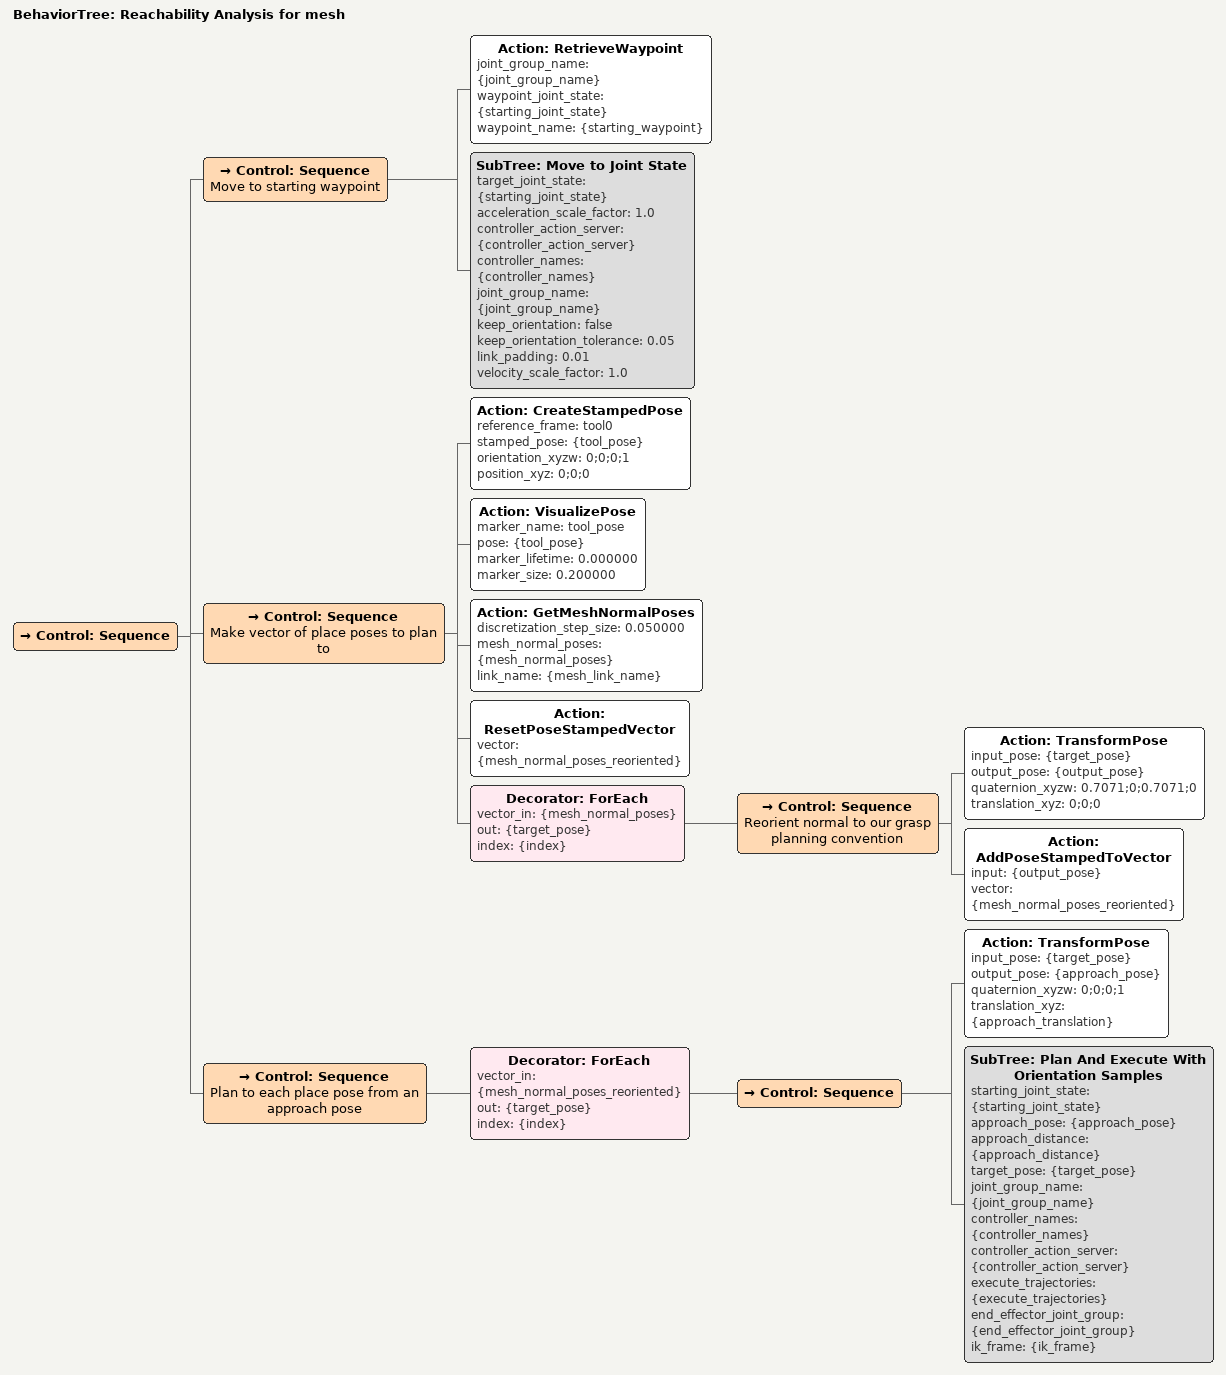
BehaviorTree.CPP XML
<?xml version='1.0' encoding='UTF-8'?>
<root BTCPP_format="4" main_tree_to_execute="Reachability Analysis for mesh">
  <BehaviorTree ID="Reachability Analysis for mesh" _description="Given a starting waypoint and mesh in the URDF, attempt to move to an approach and target pose for each mesh normal.">

  <Control ID="Sequence">

    <Control ID="Sequence" name="Move to starting waypoint">

      <Action ID="RetrieveWaypoint" joint_group_name="{joint_group_name}" waypoint_joint_state="{starting_joint_state}" waypoint_name="{starting_waypoint}"/><SubTree ID="Move to Joint State" target_joint_state="{starting_joint_state}" acceleration_scale_factor="1.0" controller_action_server="{controller_action_server}" controller_names="{controller_names}" joint_group_name="{joint_group_name}" keep_orientation="false" keep_orientation_tolerance="0.05" link_padding="0.01" velocity_scale_factor="1.0"/></Control><Control ID="Sequence" name="Make vector of place poses to plan to">

      <Action ID="CreateStampedPose" reference_frame="tool0" stamped_pose="{tool_pose}" orientation_xyzw="0;0;0;1" position_xyz="0;0;0"/><Action ID="VisualizePose" marker_name="tool_pose" pose="{tool_pose}" marker_lifetime="0.000000" marker_size="0.200000"/><Action ID="GetMeshNormalPoses" discretization_step_size="0.050000" mesh_normal_poses="{mesh_normal_poses}" link_name="{mesh_link_name}"/><Action ID="ResetPoseStampedVector" vector="{mesh_normal_poses_reoriented}"/><Decorator ID="ForEach" vector_in="{mesh_normal_poses}" out="{target_pose}" index="{index}">

        <Control ID="Sequence" name="Reorient normal to our grasp planning convention">

          <Action ID="TransformPose" input_pose="{target_pose}" output_pose="{output_pose}" quaternion_xyzw="0.7071;0;0.7071;0" translation_xyz="0;0;0"/><Action ID="AddPoseStampedToVector" input="{output_pose}" vector="{mesh_normal_poses_reoriented}"/></Control></Decorator></Control><Control ID="Sequence" name="Plan to each place pose from an approach pose">

      <Decorator ID="ForEach" vector_in="{mesh_normal_poses_reoriented}" out="{target_pose}" index="{index}">

        <Control ID="Sequence">

          <Action ID="TransformPose" input_pose="{target_pose}" output_pose="{approach_pose}" quaternion_xyzw="0;0;0;1" translation_xyz="{approach_translation}"/><SubTree ID="Plan And Execute With Orientation Samples" starting_joint_state="{starting_joint_state}" approach_pose="{approach_pose}" approach_distance="{approach_distance}" target_pose="{target_pose}" joint_group_name="{joint_group_name}" controller_names="{controller_names}" controller_action_server="{controller_action_server}" execute_trajectories="{execute_trajectories}" end_effector_joint_group="{end_effector_joint_group}" ik_frame="{ik_frame}"/></Control></Decorator></Control></Control></BehaviorTree>
</root>
